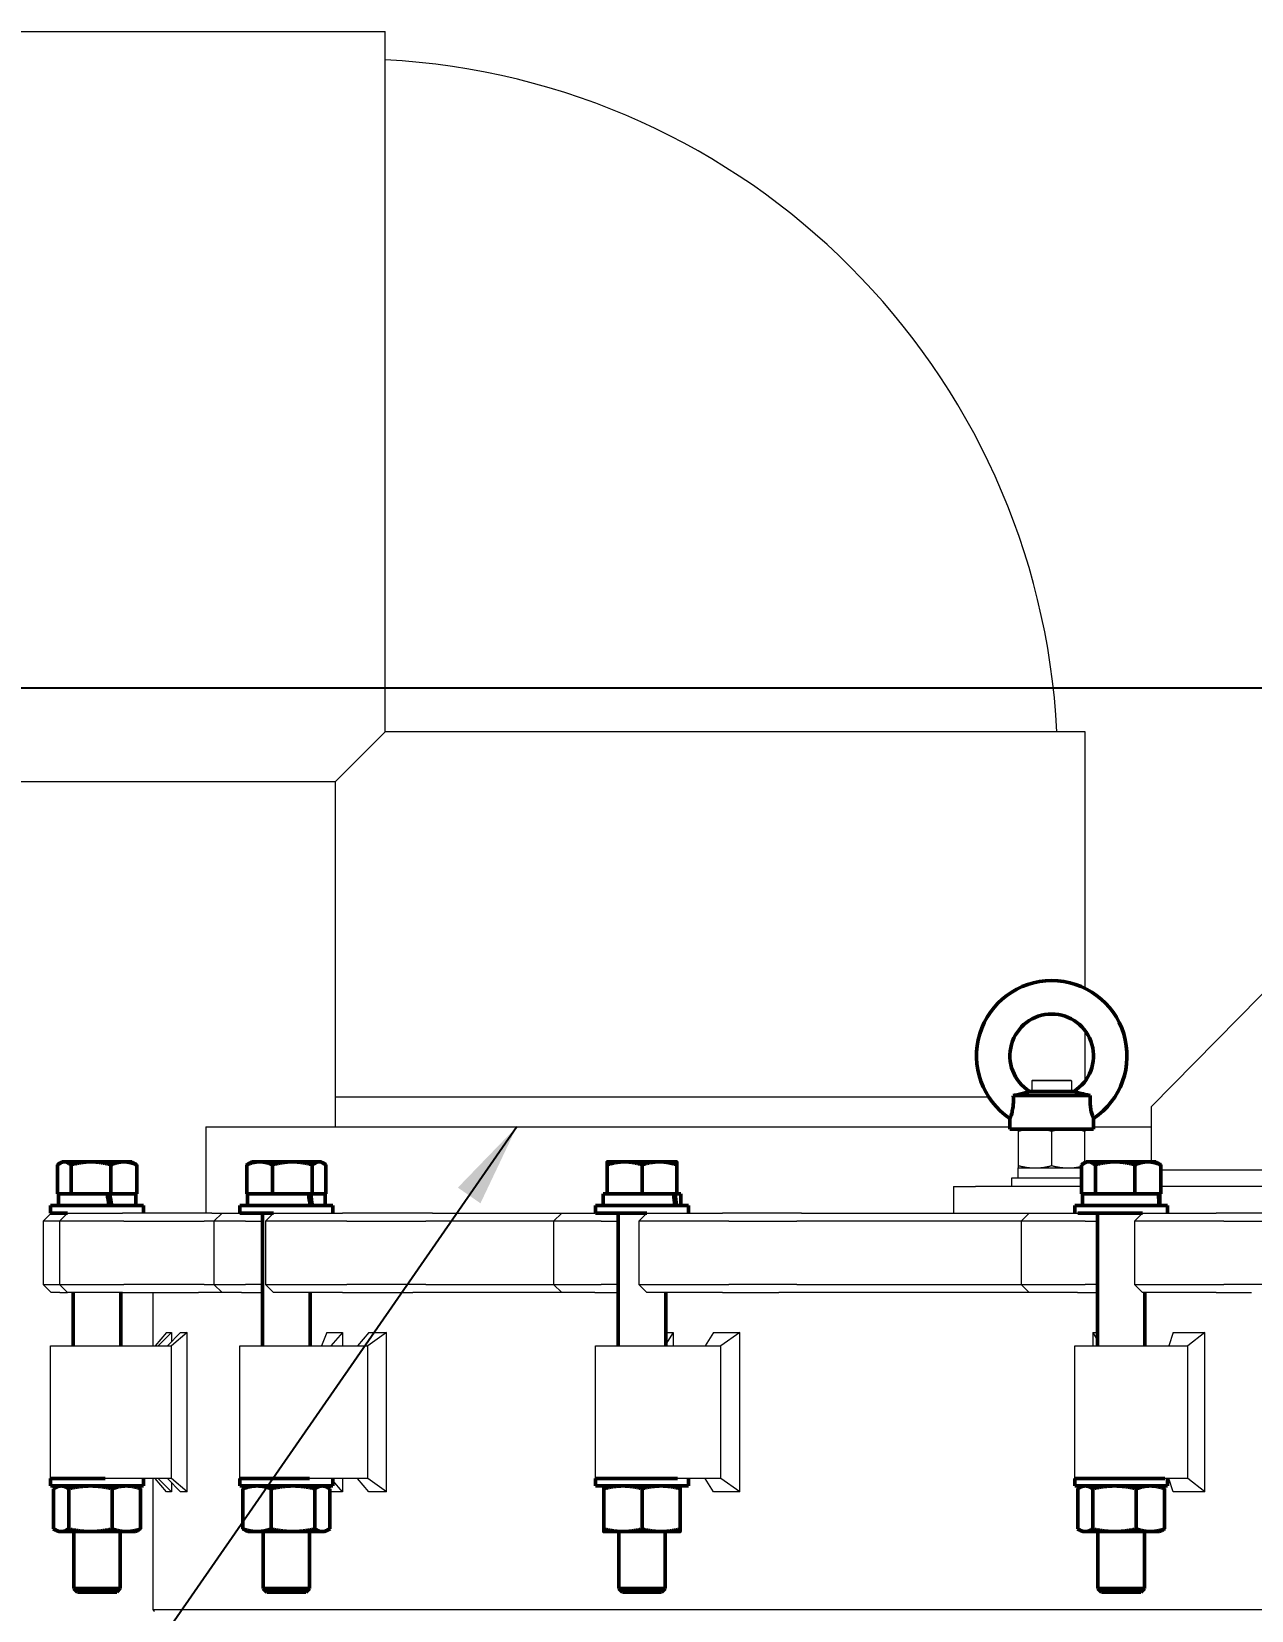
# Model space of a CAD drawing. Header units: inches. Extents: x 20 to 536, y 6 to 344.
# Drawn here: x 385.89 to 408.87, y 127.92 to 157.66 of the extents above; entities that cross this region are included whole.
import ezdxf

# ---------------------------------------------------------------- set-up
doc = ezdxf.new("R2010")
doc.units = ezdxf.units.IN
doc.header["$LTSCALE"] = 16
doc.header["$MEASUREMENT"] = 0
for name, color, linetype, lineweight in [('Dimension (ANSI)', 7, 'Continuous', 25), ('Symbol (ANSI)', 7, 'Continuous', 25), ('Visible (ANSI)', 7, 'Continuous', 50)]:
    doc.layers.add(name, color=color, linetype=linetype, lineweight=lineweight)
doc.styles.add('Standard D-E', font='arial.ttf')
doc.dimstyles.new('in [mm] D-E NeptuneBenson', dxfattribs={"dimscale": 16, "dimtxt": 0.15, "dimasz": 0.098425, "dimexe": 0.125, "dimexo": 0.063, "dimgap": 0.031496, "dimtad": 0, "dimtih": 1, "dimtoh": 1, "dimdec": 4, "dimrnd": 1e-08, "dimzin": 3, "dimdsep": 46, "dimlunit": 5, "dimtxsty": 'Standard D-E', "dimcen": 0.09, "dimdle": 0.393701, "dimclrd": 256, "dimclre": 256, "dimclrt": 256, "dimadec": 1, "dimazin": 1, "dimtfac": 1, "dimtofl": 0, "dimtmove": 0, "dimatfit": 3, "dimfxl": 1, "dimfrac": 1, "dimtolj": 1, "dimtzin": 4, "dimlwd": -1, "dimlwe": -1, "dimarcsym": 0})
doc.dimstyles.new('in [mm] D-E NeptuneBenson$7', dxfattribs={"dimscale": 16, "dimtxt": 0.15, "dimasz": 0.098425, "dimexe": 0.125, "dimexo": 0.063, "dimgap": 0.031496, "dimtad": 0, "dimtih": 1, "dimtoh": 1, "dimdec": 4, "dimrnd": 1e-08, "dimzin": 3, "dimdsep": 46, "dimlunit": 5, "dimtxsty": 'Standard D-E', "dimcen": 0.09, "dimdle": 0.393701, "dimclrd": 256, "dimclre": 256, "dimclrt": 256, "dimadec": 1, "dimazin": 1, "dimtfac": 1, "dimtofl": 0, "dimtmove": 0, "dimatfit": 3, "dimfxl": 1, "dimfrac": 1, "dimtolj": 1, "dimtzin": 4, "dimlwd": -1, "dimlwe": -1, "dimarcsym": 0})

# ---------------------------------------------------------------- blocks, each defined once
blk = doc.blocks.new('*D25')
at = {"layer": 'Defpoints', "color": 0, "transparency": 16777216}
for p in [(347.361, 145.292), (416.1, 145.292), (391.098, 47.22)]:
    blk.add_point(p, dxfattribs=at)
at = {"layer": 'Dimension (ANSI)', "transparency": 16777216}
for p, q in [((415.092, 145.292), (345.361, 145.292)), ((347.361, 143.718), (347.361, 111.269)), ((347.361, 48.795), (347.361, 93.901)), ((390.09, 47.22), (345.361, 47.22))]:
    blk.add_line(p, q, dxfattribs=at)
for points in [[(347.098, 143.718), (347.623, 143.718), (347.361, 145.292)], [(347.098, 48.795), (347.623, 48.795), (347.361, 47.22)]]:
    blk.add_solid(points, dxfattribs=at)
at = {"layer": 'Dimension (ANSI)', "transparency": 16777216, "char_height": 2.4, "attachment_point": 5, "style": 'Standard D-E'}
for s, insert in [('\\A1; \\fArial|b0|i0;\\H2.4000;98{\\H1x;\\S1#16;} in', (347.361, 105.539)), ('\\A1;[2491.0 mm]{\\P\\fArial|b0|i0;\\H2.4000;SHIPPING HEIGHT\\P\\fArial|b0|i0;\\H2.4000;REF.}', (347.361, 96.855))]:
    blk.add_mtext(s, dxfattribs=dict(at, insert=insert))

msp = doc.modelspace()

# ---------------------------------------------------------------- linework, layer by layer
at = {"layer": 'Visible (ANSI)', "linetype": 'Continuous', "lineweight": 18}
for p, q in [((385.67517, 157.65684), (392.55217, 157.65684)), ((392.55217, 144.47184), (392.55217, 157.65684)), ((391.61317, 143.53284), (392.55217, 144.47184)), ((405.73717, 144.47184), (392.55217, 144.47184)), ((405.73717, 139.63591), (405.73717, 144.47184)), ((385.67517, 143.53284), (391.61317, 143.53284)), ((391.61317, 137.59484), (391.61317, 143.53284)), ((406.97718, 137.40734), (409.44003, 139.90734)), ((405.73717, 137.89764), (405.73717, 138.83695)), ((404.74267, 137.90734), (404.73017, 137.89484)), ((405.48017, 137.89484), (404.73017, 137.89484)), ((404.73017, 137.89484), (404.73017, 137.69835)), ((404.74267, 137.90734), (405.46767, 137.90734)), ((405.46767, 137.90734), (405.48017, 137.89484)), ((405.48017, 137.89484), (405.48017, 137.69835)), ((391.61217, 137.59484), (403.91684, 137.59484)), ((391.61217, 137.59484), (391.61217, 137.03234)), ((406.97718, 137.40734), (406.97718, 136.37097)), ((389.17517, 137.03234), (404.31777, 137.03234)), ((389.17517, 137.03234), (389.17517, 135.40734)), ((404.48017, 136.30043), (404.48017, 136.94426)), ((405.10517, 136.30043), (405.10517, 136.94426)), ((405.73017, 136.35583), (405.73017, 136.94426)), ((405.89257, 137.03234), (406.97718, 137.03234)), ((404.47267, 136.25534), (405.66617, 136.25534)), ((404.47267, 136.06734), (404.47267, 136.25534)), ((407.15863, 136.21984), (409.21838, 136.21984)), ((403.25716, 135.90734), (403.67129, 135.90734)), ((403.25716, 135.90734), (403.25716, 135.40734)), ((405.66617, 135.90734), (403.67129, 135.90734)), ((404.35517, 136.06734), (405.66617, 136.06734)), ((404.35517, 135.90734), (404.35517, 136.06734)), ((409.08957, 135.90734), (407.15863, 135.90734)), ((386.26173, 135.40734), (386.10673, 135.25234)), ((386.56956, 135.40734), (386.41456, 135.25234)), ((386.56956, 135.40734), (386.57144, 135.40734)), ((386.57144, 135.40734), (386.62724, 135.40734)), ((386.62724, 135.40734), (387.60076, 135.40734)), ((388.54244, 135.40734), (387.60076, 135.40734)), ((389.28903, 135.40734), (388.54244, 135.40734)), ((389.28903, 135.40734), (389.48082, 135.40734)), ((389.48082, 135.40734), (389.32582, 135.25234)), ((389.48082, 135.40734), (389.5803, 135.40734)), ((389.5803, 135.40734), (389.71135, 135.40734)), ((389.71135, 135.40734), (389.81392, 135.40734)), ((390.44976, 135.40734), (390.29476, 135.25234)), ((390.44976, 135.40734), (390.46367, 135.40734)), ((390.46367, 135.40734), (390.60859, 135.40734)), ((390.60859, 135.40734), (391.74832, 135.40734)), ((392.57643, 135.40734), (391.74832, 135.40734)), ((393.44083, 135.40734), (392.57643, 135.40734)), ((393.44083, 135.40734), (395.87804, 135.40734)), ((395.87804, 135.40734), (395.72304, 135.25234)), ((395.87804, 135.40734), (396.15851, 135.40734)), ((396.15851, 135.40734), (396.36477, 135.40734)), ((396.36477, 135.40734), (396.50037, 135.40734)), ((396.51278, 135.40734), (396.50037, 135.40734)), ((397.48167, 135.40734), (397.32667, 135.25234)), ((397.48167, 135.40734), (397.5174, 135.40734)), ((397.5174, 135.40734), (397.73395, 135.40734)), ((397.73395, 135.40734), (398.90243, 135.40734)), ((399.51708, 135.40734), (398.90243, 135.40734)), ((400.39504, 135.40734), (399.51708, 135.40734)), ((400.39504, 135.40734), (404.68177, 135.40734)), ((404.68177, 135.40734), (404.52677, 135.25234)), ((404.68177, 135.40734), (405.21134, 135.40734)), ((405.21134, 135.40734), (405.46793, 135.40734)), ((405.46793, 135.40734), (405.59187, 135.40734)), ((405.59847, 135.40734), (405.59187, 135.40734)), ((406.81713, 135.40734), (406.66213, 135.25234)), ((406.81713, 135.40734), (406.88184, 135.40734)), ((406.88184, 135.40734), (407.1439, 135.40734)), ((407.1439, 135.40734), (408.2002, 135.40734)), ((408.52724, 135.40734), (408.2002, 135.40734)), ((409.31287, 135.40734), (408.52724, 135.40734)), ((386.11666, 135.25234), (386.10673, 135.25234)), ((386.10673, 135.25234), (386.10673, 134.06234)), ((386.1569, 135.25234), (386.11666, 135.25234)), ((386.41456, 135.25234), (386.1569, 135.25234)), ((386.4195, 135.25234), (386.41456, 135.25234)), ((386.41456, 135.25234), (386.41456, 134.06234)), ((386.47558, 135.25234), (386.4195, 135.25234)), ((387.62767, 135.25234), (386.47558, 135.25234)), ((387.62767, 135.25234), (388.56936, 135.25234)), ((388.56936, 135.25234), (389.13927, 135.25234)), ((389.32582, 135.25234), (389.13927, 135.25234)), ((389.44354, 135.25234), (389.32582, 135.25234)), ((389.32582, 135.25234), (389.32582, 134.06234)), ((389.57525, 135.25234), (389.44354, 135.25234)), ((389.91976, 135.25234), (389.57525, 135.25234)), ((389.91976, 135.25234), (390.24142, 135.25234)), ((390.33138, 135.25234), (390.29476, 135.25234)), ((390.29476, 135.25234), (390.29476, 134.06234)), ((390.47703, 135.25234), (390.33138, 135.25234)), ((391.82582, 135.25234), (390.47703, 135.25234)), ((391.82582, 135.25234), (392.65393, 135.25234)), ((392.65393, 135.25234), (393.31378, 135.25234)), ((395.72304, 135.25234), (393.31378, 135.25234)), ((396.05496, 135.25234), (395.72304, 135.25234)), ((395.72304, 135.25234), (395.72304, 134.06234)), ((396.26226, 135.25234), (396.05496, 135.25234)), ((396.61911, 135.25234), (396.26226, 135.25234)), ((396.61911, 135.25234), (396.93997, 135.25234)), ((397.42071, 135.25234), (397.32667, 135.25234)), ((397.32667, 135.25234), (397.32667, 134.06234)), ((397.63835, 135.25234), (397.42071, 135.25234)), ((399.02117, 135.25234), (397.63835, 135.25234)), ((399.02117, 135.25234), (399.63581, 135.25234)), ((399.63581, 135.25234), (400.30601, 135.25234)), ((404.52677, 135.25234), (400.30601, 135.25234)), ((405.15348, 135.25234), (404.52677, 135.25234)), ((404.52677, 135.25234), (404.52677, 134.06234)), ((405.41136, 135.25234), (405.15348, 135.25234)), ((405.73752, 135.25234), (405.41136, 135.25234)), ((405.73752, 135.25234), (405.9649, 135.25234)), ((406.83241, 135.25234), (406.66213, 135.25234)), ((406.66213, 135.25234), (406.66213, 134.06234)), ((407.09579, 135.25234), (406.83241, 135.25234)), ((408.34585, 135.25234), (407.09579, 135.25234)), ((408.34585, 135.25234), (408.67289, 135.25234)), ((408.67289, 135.25234), (409.27261, 135.25234)), ((386.10673, 134.06234), (386.11666, 134.06234)), ((386.26173, 133.90734), (386.10673, 134.06234)), ((386.11666, 134.06234), (386.1569, 134.06234)), ((386.1569, 134.06234), (386.41456, 134.06234)), ((386.27012, 133.90734), (386.26173, 133.90734)), ((386.31016, 133.90734), (386.27012, 133.90734)), ((386.42059, 133.90734), (386.31016, 133.90734)), ((386.41456, 134.06234), (386.4195, 134.06234)), ((386.56956, 133.90734), (386.41456, 134.06234)), ((386.4195, 134.06234), (386.47558, 134.06234)), ((386.42059, 133.90734), (386.56956, 133.90734)), ((386.47558, 134.06234), (387.62767, 134.06234)), ((386.57144, 133.90734), (386.56956, 133.90734)), ((386.62724, 133.90734), (386.57144, 133.90734)), ((387.60076, 133.90734), (386.62724, 133.90734)), ((387.60076, 133.90734), (388.54244, 133.90734)), ((388.56936, 134.06234), (387.62767, 134.06234)), ((388.17384, 133.90734), (388.17384, 132.90734)), ((388.54244, 133.90734), (389.03241, 133.90734)), ((389.13927, 134.06234), (388.56936, 134.06234)), ((389.48082, 133.90734), (389.03241, 133.90734)), ((389.13927, 134.06234), (389.32582, 134.06234)), ((389.32582, 134.06234), (389.44354, 134.06234)), ((389.48082, 133.90734), (389.32582, 134.06234)), ((389.44354, 134.06234), (389.57525, 134.06234)), ((389.5803, 133.90734), (389.48082, 133.90734)), ((389.57525, 134.06234), (389.91976, 134.06234)), ((389.71135, 133.90734), (389.5803, 133.90734)), ((389.84226, 133.90734), (389.71135, 133.90734)), ((389.84226, 133.90734), (390.24142, 133.90734)), ((390.24142, 134.06234), (389.91976, 134.06234)), ((390.29476, 134.06234), (390.33138, 134.06234)), ((390.44976, 133.90734), (390.29476, 134.06234)), ((390.33138, 134.06234), (390.47703, 134.06234)), ((390.46367, 133.90734), (390.44976, 133.90734)), ((390.60859, 133.90734), (390.46367, 133.90734)), ((390.47703, 134.06234), (391.82582, 134.06234)), ((391.74832, 133.90734), (390.60859, 133.90734)), ((391.74832, 133.90734), (392.57643, 133.90734)), ((392.65393, 134.06234), (391.82582, 134.06234)), ((392.57643, 133.90734), (393.07409, 133.90734)), ((393.31378, 134.06234), (392.65393, 134.06234)), ((395.87804, 133.90734), (393.07409, 133.90734)), ((393.31378, 134.06234), (395.72304, 134.06234)), ((395.72304, 134.06234), (396.05496, 134.06234)), ((395.87804, 133.90734), (395.72304, 134.06234)), ((396.15851, 133.90734), (395.87804, 133.90734)), ((396.05496, 134.06234), (396.26226, 134.06234)), ((396.36477, 133.90734), (396.15851, 133.90734)), ((396.26226, 134.06234), (396.61911, 134.06234)), ((396.50037, 133.90734), (396.36477, 133.90734)), ((396.50037, 133.90734), (396.93997, 133.90734)), ((396.93997, 134.06234), (396.61911, 134.06234)), ((397.32667, 134.06234), (397.42071, 134.06234)), ((397.48167, 133.90734), (397.32667, 134.06234)), ((397.42071, 134.06234), (397.63835, 134.06234)), ((397.5174, 133.90734), (397.48167, 133.90734)), ((397.73395, 133.90734), (397.5174, 133.90734)), ((397.63835, 134.06234), (399.02117, 134.06234)), ((398.90243, 133.90734), (397.73395, 133.90734)), ((398.90243, 133.90734), (399.51708, 133.90734)), ((399.63581, 134.06234), (399.02117, 134.06234)), ((399.51708, 133.90734), (399.9624, 133.90734)), ((400.30601, 134.06234), (399.63581, 134.06234)), ((404.68177, 133.90734), (399.9624, 133.90734)), ((400.30601, 134.06234), (404.52677, 134.06234)), ((404.52677, 134.06234), (405.15348, 134.06234)), ((404.68177, 133.90734), (404.52677, 134.06234)), ((405.21134, 133.90734), (404.68177, 133.90734)), ((405.15348, 134.06234), (405.41136, 134.06234)), ((405.46793, 133.90734), (405.21134, 133.90734)), ((405.41136, 134.06234), (405.73752, 134.06234)), ((405.59187, 133.90734), (405.46793, 133.90734)), ((405.59187, 133.90734), (405.95127, 133.90734)), ((405.9649, 134.06234), (405.73752, 134.06234)), ((405.95127, 133.90734), (405.9649, 133.90734)), ((406.66213, 134.06234), (406.83241, 134.06234)), ((406.81713, 133.90734), (406.66213, 134.06234)), ((406.88184, 133.90734), (406.81713, 133.90734)), ((406.83241, 134.06234), (407.09579, 134.06234)), ((407.1439, 133.90734), (406.88184, 133.90734)), ((407.09579, 134.06234), (408.34585, 134.06234)), ((408.2002, 133.90734), (407.1439, 133.90734)), ((408.2002, 133.90734), (408.52724, 133.90734)), ((408.67289, 134.06234), (408.34585, 134.06234)), ((408.52724, 133.90734), (408.86652, 133.90734)), ((409.27261, 134.06234), (408.67289, 134.06234)), ((388.43337, 133.15724), (388.22188, 132.90734)), ((388.52501, 133.15724), (388.27817, 132.90734)), ((388.43337, 133.15724), (388.52501, 133.15724)), ((388.69715, 133.15724), (388.45182, 132.90734)), ((388.52501, 133.15724), (388.52501, 132.9819)), ((388.82405, 133.15724), (388.52577, 132.90734)), ((388.69715, 133.15724), (388.82405, 133.15724)), ((388.82405, 130.15744), (388.82405, 133.15724)), ((391.44907, 133.15724), (391.34988, 132.90734)), ((391.44907, 133.15724), (391.7482, 133.15724)), ((391.7482, 133.15724), (391.52962, 132.90734)), ((391.7482, 133.15724), (391.7482, 132.90734)), ((392.24385, 133.15724), (392.02962, 132.90734)), ((392.57398, 133.15724), (392.22488, 132.90734)), ((392.24385, 133.15724), (392.57398, 133.15724)), ((392.57398, 130.15744), (392.57398, 133.15724)), ((397.97794, 133.15724), (397.83497, 132.93932)), ((397.83497, 133.15724), (397.97794, 133.15724)), ((397.97794, 133.15724), (397.97794, 132.90734)), ((398.73733, 133.15724), (398.58003, 132.90734)), ((398.73733, 133.15724), (399.23087, 133.15724)), ((399.23087, 133.15724), (398.87307, 132.90734)), ((399.23087, 130.15744), (399.23087, 133.15724)), ((405.87767, 133.15724), (405.87767, 132.90734)), ((405.87767, 133.15724), (405.9649, 133.15724)), ((405.87767, 133.15724), (405.9649, 133.00826)), ((407.39438, 133.15724), (407.31299, 132.90734)), ((407.39438, 133.15724), (407.9918, 133.15724)), ((407.9918, 133.15724), (407.66845, 132.90734)), ((407.9918, 130.15744), (407.9918, 133.15724)), ((386.2497, 132.90734), (387.27664, 132.90734)), ((386.2497, 130.40734), (386.2497, 132.90734)), ((387.27664, 132.90734), (388.52577, 132.90734)), ((388.52577, 130.40734), (388.52577, 132.90734)), ((389.81392, 132.90734), (391.12642, 132.90734)), ((389.81392, 130.40734), (389.81392, 132.90734)), ((391.12642, 132.90734), (392.22488, 132.90734)), ((392.22488, 130.40734), (392.22488, 132.90734)), ((396.51247, 132.90734), (398.05776, 132.90734)), ((396.51247, 130.40734), (396.51247, 132.90734)), ((398.05776, 132.90734), (398.87307, 132.90734)), ((398.87307, 130.40734), (398.87307, 132.90734)), ((405.5374, 132.90734), (407.23463, 132.90734)), ((405.5374, 130.40734), (405.5374, 132.90734)), ((407.23463, 132.90734), (407.66845, 132.90734)), ((407.66845, 130.40734), (407.66845, 132.90734)), ((387.27664, 130.40734), (386.2497, 130.40734)), ((388.52577, 130.40734), (387.27664, 130.40734)), ((388.17384, 130.40734), (388.17384, 127.93859)), ((388.43337, 130.15744), (388.22188, 130.40734)), ((388.52501, 130.15744), (388.27817, 130.40734)), ((388.69715, 130.15744), (388.45182, 130.40734)), ((388.52501, 130.33278), (388.52501, 130.15744)), ((388.82405, 130.15744), (388.52577, 130.40734)), ((391.12642, 130.40734), (389.81392, 130.40734)), ((392.22488, 130.40734), (391.12642, 130.40734)), ((391.7482, 130.15744), (391.56392, 130.36812)), ((391.7482, 130.40734), (391.7482, 130.15744)), ((392.24385, 130.15744), (392.02962, 130.40734)), ((392.57398, 130.15744), (392.22488, 130.40734)), ((398.05776, 130.40734), (396.51247, 130.40734)), ((398.87307, 130.40734), (398.05776, 130.40734)), ((398.73733, 130.15744), (398.58003, 130.40734)), ((399.23087, 130.15744), (398.87307, 130.40734)), ((407.23463, 130.40734), (405.5374, 130.40734)), ((407.66845, 130.40734), (407.23463, 130.40734)), ((407.39438, 130.15744), (407.31299, 130.40734)), ((407.9918, 130.15744), (407.66845, 130.40734)), ((388.52501, 130.15744), (388.43337, 130.15744)), ((388.82405, 130.15744), (388.69715, 130.15744)), ((391.7482, 130.15744), (391.50626, 130.15744)), ((392.57398, 130.15744), (392.24385, 130.15744)), ((399.23087, 130.15744), (398.73733, 130.15744)), ((407.9918, 130.15744), (407.39438, 130.15744)), ((388.17384, 127.93859), (439.04874, 127.93859))]:
    msp.add_line(p, q, dxfattribs=at)
at = {"layer": 'Visible (ANSI)'}
for p, q in [((405.52051, 137.69835), (404.68983, 137.69835)), ((405.82942, 137.61926), (404.38092, 137.61926)), ((404.31777, 136.98934), (404.31777, 137.18882)), ((405.89257, 136.98934), (405.89257, 137.18882)), ((405.89257, 136.98934), (404.31777, 136.98934)), ((386.37847, 135.76697), (386.37847, 136.31238)), ((386.4687, 136.37097), (386.42611, 136.34638)), ((386.5087, 136.37097), (386.4687, 136.37097)), ((387.01204, 136.37097), (386.5087, 136.37097)), ((386.63893, 135.76697), (386.63893, 136.31238)), ((387.62804, 136.37097), (387.01204, 136.37097)), ((387.38516, 135.76697), (387.38516, 136.31238)), ((387.7807, 136.37097), (387.62804, 136.37097)), ((387.7807, 136.37097), (387.8233, 136.34638)), ((387.87093, 135.76697), (387.87093, 136.31238)), ((389.94321, 135.76697), (389.94321, 136.31238)), ((390.03292, 136.37097), (389.99132, 136.34695)), ((390.18722, 136.37097), (390.03292, 136.37097)), ((390.80409, 136.37097), (390.18722, 136.37097)), ((390.43123, 135.76697), (390.43123, 136.31238)), ((391.3058, 136.37097), (390.80409, 136.37097)), ((391.17695, 135.76697), (391.17695, 136.31238)), ((391.34492, 136.37097), (391.3058, 136.37097)), ((391.34492, 136.37097), (391.38653, 136.34695)), ((391.43464, 135.76697), (391.43464, 136.31238)), ((396.73074, 135.76697), (396.73074, 136.31238)), ((396.73147, 136.37097), (396.73147, 136.37097)), ((397.06057, 136.37097), (396.73147, 136.37097)), ((396.73147, 136.37097), (396.73147, 136.37097)), ((396.73221, 135.76697), (396.73221, 136.31238)), ((397.71657, 136.37097), (397.06057, 136.37097)), ((397.38894, 135.76697), (397.38894, 136.31238)), ((398.04347, 136.37097), (397.71657, 136.37097)), ((398.04347, 136.37097), (398.04347, 136.37097)), ((398.04421, 135.76697), (398.04421, 136.31238)), ((405.66617, 135.76697), (405.66617, 136.31238)), ((405.7564, 136.37097), (405.7138, 136.34638)), ((405.7964, 136.37097), (405.7564, 136.37097)), ((406.29974, 136.37097), (405.7964, 136.37097)), ((405.92663, 135.76697), (405.92663, 136.31238)), ((406.91574, 136.37097), (406.29974, 136.37097)), ((406.67285, 135.76697), (406.67285, 136.31238)), ((407.0684, 136.37097), (406.91574, 136.37097)), ((407.0684, 136.37097), (407.11099, 136.34638)), ((407.15863, 135.76697), (407.15863, 136.31238)), ((386.5087, 135.76697), (386.37847, 135.76697)), ((386.3952, 135.76697), (387.31254, 135.76697)), ((386.3952, 135.76697), (386.3952, 135.54797)), ((386.4687, 135.76697), (386.4687, 135.76697)), ((386.63893, 135.76697), (386.5087, 135.76697)), ((387.01204, 135.76697), (386.63893, 135.76697)), ((387.38516, 135.76697), (387.01204, 135.76697)), ((387.31254, 135.76697), (387.33967, 135.76697)), ((387.33967, 135.76697), (387.36495, 135.76697)), ((387.36495, 135.76697), (387.8542, 135.76697)), ((387.62804, 135.76697), (387.38516, 135.76697)), ((387.87093, 135.76697), (387.62804, 135.76697)), ((387.7807, 135.76697), (387.7807, 135.76697)), ((387.8542, 135.76697), (387.8542, 135.54797)), ((390.18722, 135.76697), (389.94321, 135.76697)), ((389.95942, 135.76697), (391.10652, 135.76697)), ((389.95942, 135.76697), (389.95942, 135.54797)), ((390.03292, 135.76697), (390.03292, 135.76697)), ((390.43123, 135.76697), (390.18722, 135.76697)), ((390.80409, 135.76697), (390.43123, 135.76697)), ((391.17695, 135.76697), (390.80409, 135.76697)), ((391.10652, 135.76697), (391.15027, 135.76697)), ((391.15027, 135.76697), (391.41842, 135.76697)), ((391.3058, 135.76697), (391.17695, 135.76697)), ((391.43464, 135.76697), (391.3058, 135.76697)), ((391.34492, 135.76697), (391.34492, 135.76697)), ((391.41842, 135.76697), (391.41842, 135.54797)), ((396.65797, 135.76697), (397.98447, 135.76697)), ((396.65797, 135.76697), (396.65797, 135.54797)), ((396.73147, 135.76697), (396.73074, 135.76697)), ((396.73221, 135.76697), (396.73147, 135.76697)), ((396.73147, 135.76697), (396.73147, 135.76697)), ((397.06057, 135.76697), (396.73221, 135.76697)), ((397.38894, 135.76697), (397.06057, 135.76697)), ((397.71657, 135.76697), (397.38894, 135.76697)), ((398.04421, 135.76697), (397.71657, 135.76697)), ((397.98447, 135.76697), (398.01427, 135.76697)), ((398.01427, 135.76697), (398.11697, 135.76697)), ((398.04347, 135.76697), (398.04347, 135.76697)), ((398.11697, 135.76697), (398.11697, 135.54797)), ((405.7964, 135.76697), (405.66617, 135.76697)), ((405.6829, 135.76697), (407.11678, 135.76697)), ((405.6829, 135.76697), (405.6829, 135.54797)), ((405.7564, 135.76697), (405.7564, 135.76697)), ((405.92663, 135.76697), (405.7964, 135.76697)), ((406.29974, 135.76697), (405.92663, 135.76697)), ((406.67285, 135.76697), (406.29974, 135.76697)), ((406.91574, 135.76697), (406.67285, 135.76697)), ((407.15863, 135.76697), (406.91574, 135.76697)), ((407.0684, 135.76697), (407.0684, 135.76697)), ((407.11678, 135.76697), (407.12905, 135.76697)), ((407.12905, 135.76697), (407.1419, 135.76697)), ((407.1419, 135.76697), (407.1419, 135.54797)), ((387.9997, 135.54797), (386.2497, 135.54797)), ((386.2497, 135.40734), (386.2497, 135.54797)), ((386.2497, 135.40734), (386.56956, 135.40734)), ((387.9997, 135.40734), (387.9997, 135.54797)), ((391.56392, 135.54797), (389.81392, 135.54797)), ((389.81392, 135.40734), (389.81392, 135.54797)), ((389.81392, 135.40734), (390.44976, 135.40734)), ((390.24142, 135.40734), (390.24142, 132.90734)), ((391.56392, 135.40734), (391.56392, 135.54797)), ((398.26247, 135.54797), (396.51247, 135.54797)), ((396.51247, 135.40734), (396.51247, 135.54797)), ((396.51278, 135.40734), (397.48167, 135.40734)), ((396.93997, 135.40734), (396.93997, 132.90734)), ((398.26247, 135.40734), (398.26247, 135.54797)), ((407.2874, 135.54797), (405.5374, 135.54797)), ((405.5374, 135.40734), (405.5374, 135.54797)), ((405.59847, 135.40734), (406.81713, 135.40734)), ((405.9649, 135.40734), (405.9649, 132.90734)), ((407.2874, 135.40734), (407.2874, 135.54797)), ((386.6772, 133.90734), (386.6772, 132.90734)), ((387.5722, 133.90734), (387.5722, 132.90734)), ((391.13642, 133.90734), (391.13642, 132.90734)), ((397.83497, 133.90734), (397.83497, 132.90734)), ((406.8599, 133.90734), (406.8599, 132.90734)), ((387.27664, 130.40734), (386.2497, 130.40734)), ((386.2497, 130.26672), (386.2497, 130.40734)), ((386.2497, 130.26672), (387.9997, 130.26672)), ((386.4057, 130.26672), (386.35902, 130.24495)), ((387.8437, 130.26672), (387.89039, 130.24495)), ((387.9997, 130.26672), (387.9997, 130.40734)), ((391.12642, 130.40734), (389.81392, 130.40734)), ((389.81392, 130.26672), (389.81392, 130.40734)), ((389.81392, 130.26672), (391.56392, 130.26672)), ((389.96992, 130.26672), (389.92432, 130.24545)), ((391.40792, 130.26672), (391.45353, 130.24545)), ((391.56392, 130.26672), (391.56392, 130.40734)), ((398.05776, 130.40734), (396.51247, 130.40734)), ((396.51247, 130.26672), (396.51247, 130.40734)), ((396.51247, 130.26672), (398.26247, 130.26672)), ((396.66847, 130.26672), (396.66847, 130.26672)), ((398.10647, 130.26672), (398.10647, 130.26672)), ((398.26247, 130.26672), (398.26247, 130.40734)), ((407.23463, 130.40734), (405.5374, 130.40734)), ((405.5374, 130.26672), (405.5374, 130.40734)), ((405.5374, 130.26672), (407.2874, 130.26672)), ((405.6934, 130.26672), (405.64671, 130.24495)), ((407.1314, 130.26672), (407.17809, 130.24495)), ((407.2874, 130.26672), (407.2874, 130.40734)), ((386.30681, 129.45958), (386.30681, 130.21485)), ((386.59228, 129.45958), (386.59228, 130.21485)), ((387.41017, 129.45958), (387.41017, 130.21485)), ((387.9426, 129.45958), (387.9426, 130.21485)), ((389.87159, 129.45958), (389.87159, 130.21485)), ((390.40648, 129.45958), (390.40648, 130.21485)), ((391.22382, 129.45958), (391.22382, 130.21485)), ((391.50626, 129.45958), (391.50626, 130.21485)), ((396.66767, 129.45958), (396.66767, 130.21485)), ((396.66928, 129.45958), (396.66928, 130.21485)), ((397.38908, 129.45958), (397.38908, 130.21485)), ((398.10728, 129.45958), (398.10728, 130.21485)), ((405.5945, 129.45958), (405.5945, 130.21485)), ((405.87997, 129.45958), (405.87997, 130.21485)), ((406.69787, 129.45958), (406.69787, 130.21485)), ((407.23029, 129.45958), (407.23029, 130.21485)), ((386.4057, 129.40772), (386.35902, 129.42949)), ((386.4057, 129.40772), (386.44954, 129.40772)), ((386.44954, 129.40772), (387.00122, 129.40772)), ((386.6872, 129.40772), (386.6872, 128.33308)), ((387.00122, 129.40772), (387.67638, 129.40772)), ((387.5622, 129.40772), (387.5622, 128.33308)), ((387.67638, 129.40772), (387.8437, 129.40772)), ((387.8437, 129.40772), (387.89039, 129.42949)), ((389.96992, 129.40772), (389.92432, 129.42898)), ((389.96992, 129.40772), (390.13904, 129.40772)), ((390.13904, 129.40772), (390.81515, 129.40772)), ((390.25142, 129.40772), (390.25142, 128.33308)), ((390.81515, 129.40772), (391.36504, 129.40772)), ((391.12642, 129.40772), (391.12642, 128.33308)), ((391.36504, 129.40772), (391.40792, 129.40772)), ((391.40792, 129.40772), (391.45353, 129.42898)), ((396.66847, 129.40772), (396.66847, 129.40772)), ((396.66847, 129.40772), (397.02918, 129.40772)), ((396.66847, 129.40772), (396.66847, 129.40772)), ((396.94997, 129.40772), (396.94997, 128.33308)), ((397.02918, 129.40772), (397.74818, 129.40772)), ((397.74818, 129.40772), (398.10647, 129.40772)), ((397.82497, 129.40772), (397.82497, 128.33308)), ((398.10647, 129.40772), (398.10647, 129.40772)), ((405.6934, 129.40772), (405.64671, 129.42949)), ((405.6934, 129.40772), (405.73724, 129.40772)), ((405.73724, 129.40772), (406.28892, 129.40772)), ((405.9749, 129.40772), (405.9749, 128.33308)), ((406.28892, 129.40772), (406.96408, 129.40772)), ((406.8499, 129.40772), (406.8499, 128.33308)), ((406.96408, 129.40772), (407.1314, 129.40772)), ((407.1314, 129.40772), (407.17809, 129.42949)), ((386.6872, 128.33308), (387.5622, 128.33308)), ((386.75536, 128.26697), (386.6872, 128.33308)), ((387.49404, 128.26697), (386.75536, 128.26697)), ((387.49404, 128.26697), (387.5622, 128.33308)), ((390.25142, 128.33308), (391.12642, 128.33308)), ((390.31959, 128.26697), (390.25142, 128.33308)), ((391.05826, 128.26697), (390.31959, 128.26697)), ((391.05826, 128.26697), (391.12642, 128.33308)), ((396.94997, 128.33308), (397.82497, 128.33308)), ((397.01813, 128.26697), (396.94997, 128.33308)), ((397.75681, 128.26697), (397.01813, 128.26697)), ((397.75681, 128.26697), (397.82497, 128.33308)), ((405.9749, 128.33308), (406.8499, 128.33308)), ((406.04306, 128.26697), (405.9749, 128.33308)), ((406.78174, 128.26697), (406.04306, 128.26697)), ((406.78174, 128.26697), (406.8499, 128.33308))]:
    msp.add_line(p, q, dxfattribs=at)
at = {"layer": 'Visible (ANSI)', "linetype": 'Continuous', "lineweight": 18}
msp.add_arc((391.86517, 143.78484), 13.356, 2.948456, 87.051544, dxfattribs=at)
at = {"layer": 'Visible (ANSI)'}
for radius, start, end in [(1.41732, 303.748989, 236.251011), (0.7874, 301.835724, 238.164276)]:
    msp.add_arc((405.10517, 138.36729), radius, start, end, dxfattribs=at)
for centre, major_axis, ratio, start_param, end_param in [((387.1247, 135.39272), (0.68745, -4.137), 0.05900518, 1.59852624, 1.65157561), ((387.1247, 135.70322), (0.68745, -4.137), 0.05900518, 1.52345721, 1.57640099), ((390.68892, 135.39272), (0.56501, -4.13672), 0.11154796, 1.59309624, 1.6461456), ((390.68892, 135.70322), (0.56501, -4.13672), 0.11154796, 1.51802721, 1.57097098), ((397.38747, 135.39272), (0.37212, -4.13682), 0.15167553, 1.59468803, 1.6477374), ((397.38747, 135.70322), (0.37212, -4.13682), 0.15167553, 1.519619, 1.57256278), ((406.4124, 135.39272), (0.12917, -4.13714), 0.17354315, 1.60291232, 1.65596168), ((406.4124, 135.70322), (0.12917, -4.13714), 0.17354315, 1.52784328, 1.58078706)]:
    msp.add_ellipse(centre, major_axis=major_axis, ratio=ratio, start_param=start_param, end_param=end_param, dxfattribs=at)
for points, knots in [([(404.68983, 137.69835), (404.68983, 137.69835), (404.68431, 137.6964), (404.66221, 137.68919), (404.64506, 137.68382), (404.59728, 137.67009), (404.56456, 137.66139), (404.49763, 137.64498), (404.4638, 137.63718), (404.4131, 137.62608), (404.39709, 137.62265), (404.38092, 137.61926)], [1.44742672, 1.44742672, 1.44742672, 1.44742672, 1.70136376, 1.70136376, 1.97757797, 1.97757797, 2.32395322, 2.32395322, 2.62724145, 2.62724145, 2.76385241, 2.76385241, 2.76385241, 2.76385241]), ([(405.82942, 137.61926), (405.79567, 137.62633), (405.7626, 137.63358), (405.68232, 137.6521), (405.6386, 137.66318), (405.57703, 137.68026), (405.55494, 137.68702), (405.52764, 137.69584), (405.52086, 137.69823), (405.52052, 137.69835), (405.52051, 137.69835), (405.52051, 137.69835)], [0.16439405, 0.16439405, 0.16439405, 0.16439405, 0.43009125, 0.43009125, 0.84464406, 0.84464406, 1.16569623, 1.16569623, 1.44034331, 1.44034331, 1.44742671, 1.44742671, 1.44742671, 1.44742671]), ([(404.38092, 137.61926), (404.38416, 137.56264), (404.38469, 137.50442), (404.37653, 137.40021), (404.36989, 137.36104), (404.35548, 137.29571), (404.34695, 137.26733), (404.3316, 137.22232), (404.3251, 137.20639), (404.31901, 137.19167), (404.31779, 137.18881), (404.31778, 137.18881)], [0, 0, 0, 0, 0.43602809, 0.43602809, 0.81032109, 0.81032109, 1.20276192, 1.20276192, 1.59558596, 1.59558596, 1.8449044, 1.8449044, 1.8449044, 1.8449044]), ([(405.89255, 137.18881), (405.89256, 137.18881), (405.89215, 137.18979), (405.8891, 137.19701), (405.88386, 137.20932), (405.87015, 137.24678), (405.86203, 137.271), (405.84712, 137.32837), (405.84059, 137.35999), (405.83071, 137.43152), (405.82785, 137.47044), (405.82635, 137.54645), (405.82735, 137.58319), (405.82942, 137.61926)], [1.84507114, 1.84507114, 1.84507114, 1.84507114, 1.99045995, 1.99045995, 2.38348301, 2.38348301, 2.7609854, 2.7609854, 3.1199212, 3.1199212, 3.50625859, 3.50625859, 3.86180885, 3.86180885, 3.86180885, 3.86180885])]:
    msp.add_open_spline(points, degree=3, knots=knots, dxfattribs=at)
at = {"layer": 'Visible (ANSI)', "linetype": 'Continuous', "lineweight": 18}
for points, weights in [([(404.48017, 136.94426), (404.48017, 136.98934), (404.48017, 136.98934)], [1, 1.0379548493, 1]), ([(404.79267, 136.98934), (404.64764, 136.98934), (404.48017, 136.94426)], [1, 1.0379548493, 1]), ([(405.10517, 136.94426), (404.9377, 136.98934), (404.79267, 136.98934)], [1, 1.0379548493, 1]), ([(405.41767, 136.98934), (405.27264, 136.98934), (405.10517, 136.94426)], [1, 1.0379548493, 1]), ([(405.73017, 136.94426), (405.5627, 136.98934), (405.41767, 136.98934)], [1, 1.0379548493, 1]), ([(405.73017, 136.98934), (405.73017, 136.98934), (405.73017, 136.94426)], [1, 1.0379548493, 1]), ([(404.48017, 136.25534), (404.48017, 136.25534), (404.48017, 136.30043)], [1, 1.0379548493, 1]), ([(404.48017, 136.30043), (404.64764, 136.25534), (404.79267, 136.25534)], [1, 1.0379548493, 1]), ([(404.79267, 136.25534), (404.9377, 136.25534), (405.10517, 136.30043)], [1, 1.0379548493, 1]), ([(405.10517, 136.30043), (405.27264, 136.25534), (405.41767, 136.25534)], [1, 1.0379548493, 1]), ([(405.41767, 136.25534), (405.53598, 136.25534), (405.66617, 136.28459)], [1, 1.03074776719, 1.01167712094])]:
    msp.add_rational_spline(points, weights, degree=2, dxfattribs=at)
at = {"layer": 'Visible (ANSI)'}
for points, weights in [([(386.5087, 136.37097), (386.44826, 136.37097), (386.37847, 136.31238)], [1, 1.0379548493, 1]), ([(386.63893, 136.31238), (386.56914, 136.37097), (386.5087, 136.37097)], [1, 1.0379548493, 1]), ([(387.01204, 136.37097), (386.83888, 136.37097), (386.63893, 136.31238)], [1, 1.0379548493, 1]), ([(387.38516, 136.31238), (387.18521, 136.37097), (387.01204, 136.37097)], [1, 1.0379548493, 1]), ([(387.62804, 136.37097), (387.51532, 136.37097), (387.38516, 136.31238)], [1, 1.0379548493, 1]), ([(387.87093, 136.31238), (387.74077, 136.37097), (387.62804, 136.37097)], [1, 1.0379548493, 1]), ([(387.8233, 136.34638), (387.84615, 136.33318), (387.87093, 136.31238)], [1.01719100565, 1.01315491386, 1]), ([(390.18722, 136.37097), (390.07397, 136.37097), (389.94321, 136.31238)], [1, 1.0379548493, 1]), ([(389.94321, 136.31238), (389.96825, 136.33363), (389.99132, 136.34695)], [1, 1.01344146313, 1.01736251269]), ([(390.43123, 136.31238), (390.30046, 136.37097), (390.18722, 136.37097)], [1, 1.0379548493, 1]), ([(390.80409, 136.37097), (390.63105, 136.37097), (390.43123, 136.31238)], [1, 1.0379548493, 1]), ([(391.17695, 136.31238), (390.97714, 136.37097), (390.80409, 136.37097)], [1, 1.0379548493, 1]), ([(391.3058, 136.37097), (391.246, 136.37097), (391.17695, 136.31238)], [1, 1.0379548493, 1]), ([(391.43464, 136.31238), (391.36559, 136.37097), (391.3058, 136.37097)], [1, 1.0379548493, 1]), ([(396.73147, 136.37097), (396.73113, 136.37097), (396.73074, 136.31238)], [1, 1.0379548493, 1]), ([(396.73221, 136.31238), (396.73181, 136.37097), (396.73147, 136.37097)], [1, 1.0379548493, 1]), ([(397.06057, 136.37097), (396.90818, 136.37097), (396.73221, 136.31238)], [1, 1.0379548493, 1]), ([(397.38894, 136.31238), (397.21297, 136.37097), (397.06057, 136.37097)], [1, 1.0379548493, 1]), ([(397.71657, 136.37097), (397.56452, 136.37097), (397.38894, 136.31238)], [1, 1.0379548493, 1]), ([(398.04421, 136.31238), (397.86863, 136.37097), (397.71657, 136.37097)], [1, 1.0379548493, 1]), ([(398.04347, 136.37097), (398.04381, 136.37077), (398.04421, 136.31238)], [1.00026380666, 1.03782248436, 1]), ([(405.7964, 136.37097), (405.73596, 136.37097), (405.66617, 136.31238)], [1, 1.0379548493, 1]), ([(405.92663, 136.31238), (405.85684, 136.37097), (405.7964, 136.37097)], [1, 1.0379548493, 1]), ([(406.29974, 136.37097), (406.12658, 136.37097), (405.92663, 136.31238)], [1, 1.0379548493, 1]), ([(406.67285, 136.31238), (406.4729, 136.37097), (406.29974, 136.37097)], [1, 1.0379548493, 1]), ([(406.91574, 136.37097), (406.80302, 136.37097), (406.67285, 136.31238)], [1, 1.0379548493, 1]), ([(407.15863, 136.31238), (407.02847, 136.37097), (406.91574, 136.37097)], [1, 1.0379548493, 1]), ([(407.11099, 136.34638), (407.13385, 136.33318), (407.15863, 136.31238)], [1.01719100565, 1.01315491386, 1]), ([(386.44954, 130.26672), (386.3833, 130.26672), (386.30681, 130.21485)], [1, 1.0379548493, 1]), ([(386.59228, 130.21485), (386.51578, 130.26672), (386.44954, 130.26672)], [1, 1.0379548493, 1]), ([(387.00122, 130.26672), (386.81143, 130.26672), (386.59228, 130.21485)], [1, 1.0379548493, 1]), ([(387.41017, 130.21485), (387.19102, 130.26672), (387.00122, 130.26672)], [1, 1.0379548493, 1]), ([(387.67638, 130.26672), (387.55283, 130.26672), (387.41017, 130.21485)], [1, 1.0379548493, 1]), ([(387.9426, 130.21485), (387.79993, 130.26672), (387.67638, 130.26672)], [1, 1.0379548493, 1]), ([(387.89039, 130.24495), (387.91544, 130.23327), (387.9426, 130.21485)], [1.01719100565, 1.01315491386, 1]), ([(390.13904, 130.26672), (390.01491, 130.26672), (389.87159, 130.21485)], [1, 1.0379548493, 1]), ([(389.87159, 130.21485), (389.89904, 130.23366), (389.92432, 130.24545)], [1, 1.01344146313, 1.01736251269]), ([(390.40648, 130.21485), (390.26316, 130.26672), (390.13904, 130.26672)], [1, 1.0379548493, 1]), ([(390.81515, 130.26672), (390.62549, 130.26672), (390.40648, 130.21485)], [1, 1.0379548493, 1]), ([(391.22382, 130.21485), (391.00481, 130.26672), (390.81515, 130.26672)], [1, 1.0379548493, 1]), ([(391.36504, 130.26672), (391.2995, 130.26672), (391.22382, 130.21485)], [1, 1.0379548493, 1]), ([(391.50626, 130.21485), (391.43058, 130.26672), (391.36504, 130.26672)], [1, 1.0379548493, 1]), ([(396.66847, 130.26672), (396.6681, 130.26672), (396.66767, 130.21485)], [1, 1.0379548493, 1]), ([(396.66928, 130.21485), (396.66885, 130.26672), (396.66847, 130.26672)], [1, 1.0379548493, 1]), ([(397.02918, 130.26672), (396.86215, 130.26672), (396.66928, 130.21485)], [1, 1.0379548493, 1]), ([(397.38908, 130.21485), (397.19621, 130.26672), (397.02918, 130.26672)], [1, 1.0379548493, 1]), ([(397.74818, 130.26672), (397.58152, 130.26672), (397.38908, 130.21485)], [1, 1.0379548493, 1]), ([(398.10728, 130.21485), (397.91484, 130.26672), (397.74818, 130.26672)], [1, 1.0379548493, 1]), ([(398.10647, 130.26672), (398.10685, 130.26654), (398.10728, 130.21485)], [1.00026380666, 1.03782248436, 1]), ([(405.73724, 130.26672), (405.671, 130.26672), (405.5945, 130.21485)], [1, 1.0379548493, 1]), ([(405.87997, 130.21485), (405.80348, 130.26672), (405.73724, 130.26672)], [1, 1.0379548493, 1]), ([(406.28892, 130.26672), (406.09913, 130.26672), (405.87997, 130.21485)], [1, 1.0379548493, 1]), ([(406.69787, 130.21485), (406.47871, 130.26672), (406.28892, 130.26672)], [1, 1.0379548493, 1]), ([(406.96408, 130.26672), (406.84053, 130.26672), (406.69787, 130.21485)], [1, 1.0379548493, 1]), ([(407.23029, 130.21485), (407.08763, 130.26672), (406.96408, 130.26672)], [1, 1.0379548493, 1]), ([(407.17809, 130.24495), (407.20313, 130.23327), (407.23029, 130.21485)], [1.01719100565, 1.01315491386, 1]), ([(386.30681, 129.45958), (386.3833, 129.40772), (386.44954, 129.40772)], [1, 1.0379548493, 1]), ([(386.44954, 129.40772), (386.51578, 129.40772), (386.59228, 129.45958)], [1, 1.0379548493, 1]), ([(386.59228, 129.45958), (386.81143, 129.40772), (387.00122, 129.40772)], [1, 1.0379548493, 1]), ([(387.00122, 129.40772), (387.19102, 129.40772), (387.41017, 129.45958)], [1, 1.0379548493, 1]), ([(387.41017, 129.45958), (387.55283, 129.40772), (387.67638, 129.40772)], [1, 1.0379548493, 1]), ([(387.67638, 129.40772), (387.79993, 129.40772), (387.9426, 129.45958)], [1, 1.0379548493, 1]), ([(387.9426, 129.45958), (387.91544, 129.44117), (387.89039, 129.42949)], [1, 1.01315491386, 1.01719100565]), ([(389.87159, 129.45958), (390.01491, 129.40772), (390.13904, 129.40772)], [1, 1.0379548493, 1]), ([(389.92432, 129.42898), (389.89904, 129.44077), (389.87159, 129.45958)], [1.01736251269, 1.01344146313, 1]), ([(390.13904, 129.40772), (390.26316, 129.40772), (390.40648, 129.45958)], [1, 1.0379548493, 1]), ([(390.40648, 129.45958), (390.62549, 129.40772), (390.81515, 129.40772)], [1, 1.0379548493, 1]), ([(390.81515, 129.40772), (391.00481, 129.40772), (391.22382, 129.45958)], [1, 1.0379548493, 1]), ([(391.22382, 129.45958), (391.2995, 129.40772), (391.36504, 129.40772)], [1, 1.0379548493, 1]), ([(391.36504, 129.40772), (391.43058, 129.40772), (391.50626, 129.45958)], [1, 1.0379548493, 1]), ([(396.66767, 129.45958), (396.6681, 129.40772), (396.66847, 129.40772)], [1, 1.0379548493, 1]), ([(396.66847, 129.40772), (396.66885, 129.40772), (396.66928, 129.45958)], [1, 1.0379548493, 1]), ([(396.66928, 129.45958), (396.86215, 129.40772), (397.02918, 129.40772)], [1, 1.0379548493, 1]), ([(397.02918, 129.40772), (397.19621, 129.40772), (397.38908, 129.45958)], [1, 1.0379548493, 1]), ([(397.38908, 129.45958), (397.58152, 129.40772), (397.74818, 129.40772)], [1, 1.0379548493, 1]), ([(397.74818, 129.40772), (397.91484, 129.40772), (398.10728, 129.45958)], [1, 1.0379548493, 1]), ([(398.10728, 129.45958), (398.10685, 129.40789), (398.10647, 129.40772)], [1, 1.03782248436, 1.00026380666]), ([(405.5945, 129.45958), (405.671, 129.40772), (405.73724, 129.40772)], [1, 1.0379548493, 1]), ([(405.73724, 129.40772), (405.80348, 129.40772), (405.87997, 129.45958)], [1, 1.0379548493, 1]), ([(405.87997, 129.45958), (406.09913, 129.40772), (406.28892, 129.40772)], [1, 1.0379548493, 1]), ([(406.28892, 129.40772), (406.47871, 129.40772), (406.69787, 129.45958)], [1, 1.0379548493, 1]), ([(406.69787, 129.45958), (406.84053, 129.40772), (406.96408, 129.40772)], [1, 1.0379548493, 1]), ([(406.96408, 129.40772), (407.08763, 129.40772), (407.23029, 129.45958)], [1, 1.0379548493, 1]), ([(407.23029, 129.45958), (407.20313, 129.44117), (407.17809, 129.42949)], [1, 1.01315491386, 1.01719100565])]:
    msp.add_rational_spline(points, weights, degree=2, dxfattribs=at)
at = {"layer": 'Visible (ANSI)', "linetype": 'Continuous', "lineweight": 18}
msp.add_open_spline([(388.17384, 127.93859), (388.18425, 127.92818), (388.19467, 127.91776), (388.2051, 127.90734)], degree=3, dxfattribs=at)

# ---------------------------------------------------------------- dimensions: what is measured, and where the dimension line sits
at = {"layer": 'Dimension (ANSI)'}
dim = msp.add_linear_dim(base=(347.36094, 145.29234), p1=(391.09829, 47.21984), p2=(416.10017, 145.29234), angle=90, text=' \\fArial|b0|i0;\\H2.4000;<> in\\X[2491.0 mm]{\\P\\fArial|b0|i0;\\H2.4000;SHIPPING HEIGHT\\P\\fArial|b0|i0;\\H2.4000;REF.}', dimstyle='in [mm] D-E NeptuneBenson', override={"dimgap": 0.031496, "dimdec": 4, "dimpost": '', "dimtol": 0, "dimlim": 0, "dimtp": 0, "dimtm": 0, "dimtdec": 2, "dimatfit": 1}, dxfattribs=at)
dim.commit()
dim.dimension.update_dxf_attribs({"geometry": '*D25', "text_midpoint": (347.36094, 102.58463), "dimtype": 160})

# ---------------------------------------------------------------- leaders
at = {"layer": 'Symbol (ANSI)', "annotation_type": 0, "has_hookline": 1, "hookline_direction": 1, "text_width": 22.09604}
msp.add_leader([(395.03011, 137.03234), (384.29424, 121.54197), (382.71944, 121.54197)], dimstyle='in [mm] D-E NeptuneBenson$7', override={"dimtad": 0}, dxfattribs=at)

doc.saveas('drawing.dxf')
